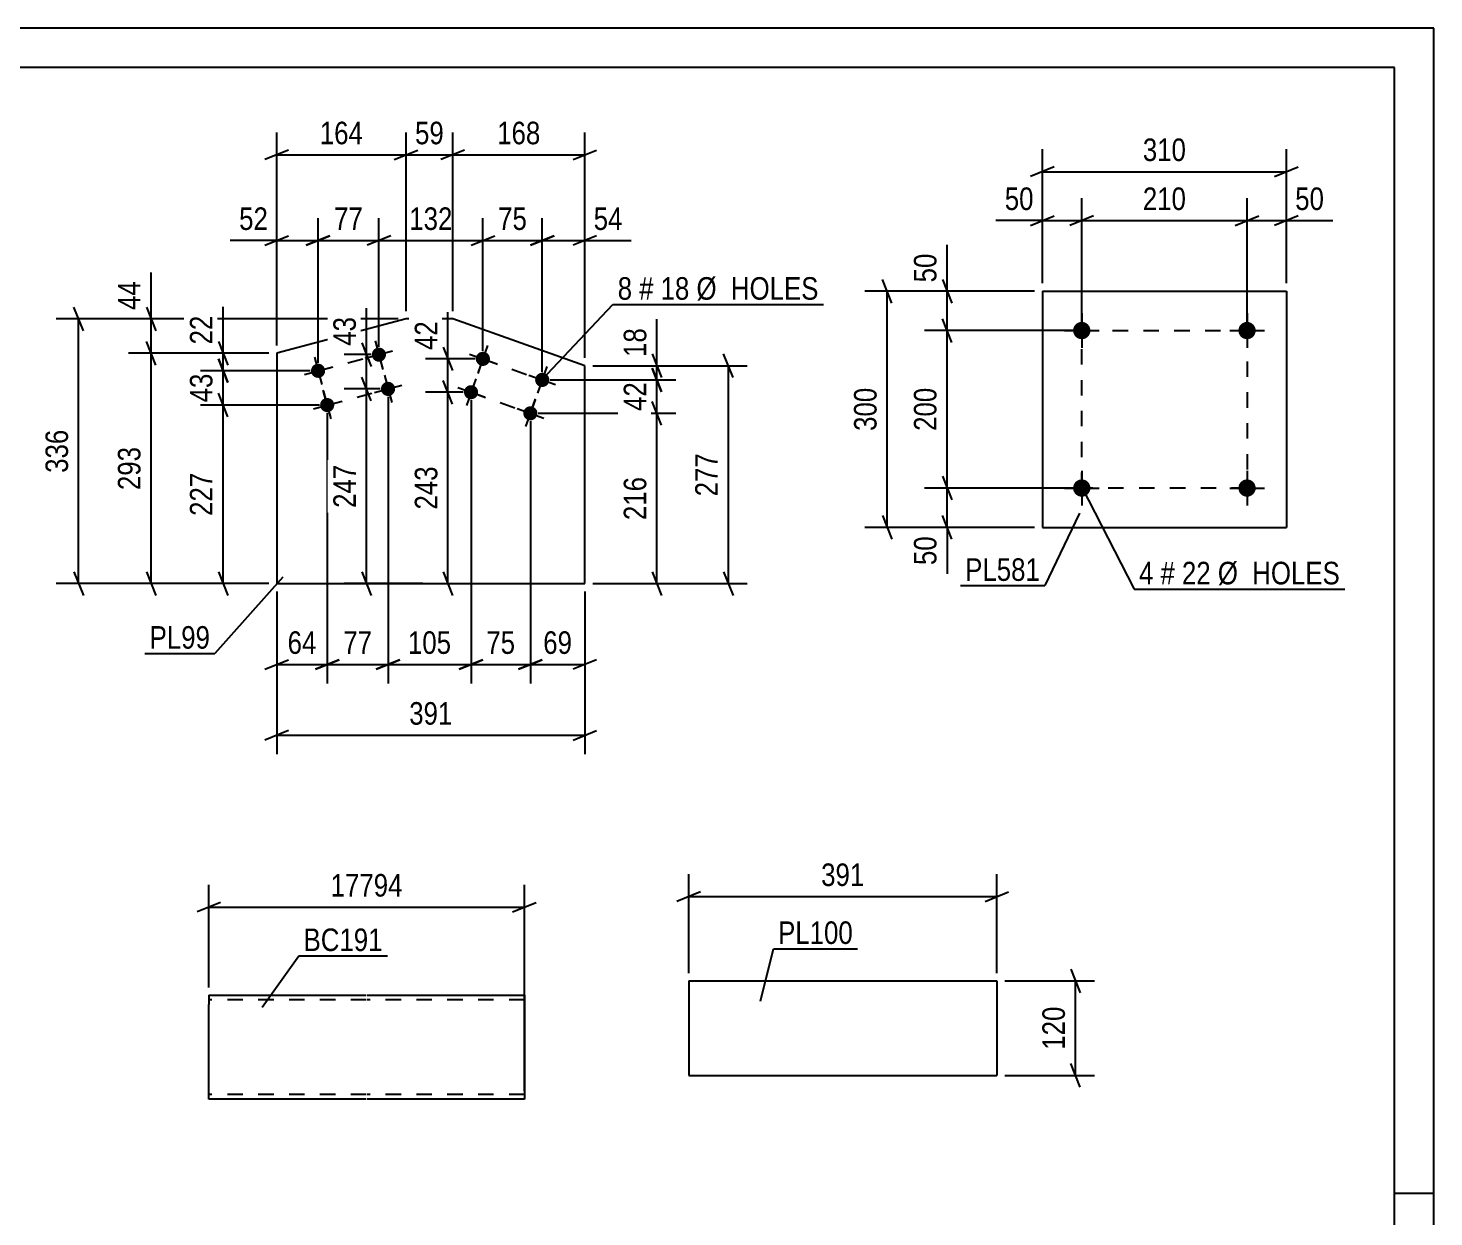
# Model space of a CAD drawing. Header units: millimetres. Extents: x 0 to 420, y 0 to 297.
# Drawn here: x 241.4 to 420, y 146 to 297 of the extents above; entities that cross this region are included whole.
import ezdxf

# ---------------------------------------------------------------- set-up
doc = ezdxf.new("R2010")
doc.units = ezdxf.units.MM
doc.linetypes.add('DXK_LINE_DOT2', pattern=[3.9198, 1.9599, -1.9599])
doc.styles.add('Arial Narrow', font='ARIALN.TTF', dxfattribs={"height": 0.2})

# ---------------------------------------------------------------- blocks, each defined once
blk = doc.blocks.new('Unknown-203762959-1135')
at = {"color": 5, "linetype": 'Continuous'}
for p, q in [((420, 297), (0, 297)), ((420, 0), (420, 297)), ((415, 292), (5, 292)), ((415, 5), (415, 292)), ((420, 149), (415, 149))]:
    blk.add_line(p, q, dxfattribs=at)
blk = doc.blocks.new('Part-203762959-2975 - 2959')
at = {"color": 2, "linetype": 'Continuous'}
for p, q in [((325.33, 176), (325.33, 164)), ((325.33, 176), (364.47, 176)), ((364.47, 176), (364.47, 164)), ((325.33, 164), (364.47, 164))]:
    blk.add_line(p, q, dxfattribs=at)
blk = doc.blocks.new('Part-203762959-1375 - 1346')
at = {"color": 2, "linetype": 'Continuous'}
for p, q in [((264.35, 174.18), (264.35, 172.98)), ((264.35, 174.18), (284.35, 174.18)), ((284.45, 174.18), (304.45, 174.18)), ((304.45, 174.18), (304.45, 174.09)), ((304.45, 174.09), (304.45, 160.98)), ((264.35, 162.18), (264.35, 172.98)), ((264.35, 161.07), (264.35, 162.18)), ((264.35, 160.98), (264.35, 161.07)), ((284.35, 160.98), (264.35, 160.98)), ((304.45, 160.98), (284.45, 160.98))]:
    blk.add_line(p, q, dxfattribs=at)
at = {"color": 7, "linetype": 'DXK_LINE_DOT2'}
for p, q in [((264.35, 174.18), (264.35, 174.09)), ((264.35, 174.09), (264.35, 173.83)), ((284.35, 173.58), (264.35, 173.58)), ((304.45, 173.58), (284.45, 173.58)), ((304.45, 173.83), (304.45, 174.18)), ((264.35, 161.33), (264.35, 162.18)), ((284.35, 161.58), (264.35, 161.58)), ((304.45, 161.58), (284.45, 161.58))]:
    blk.add_line(p, q, dxfattribs=at)
blk = doc.blocks.new('Bolt-203762959-2190 - 2184')
at = {"linetype": 'Continuous'}
for points in [[(300.02, 254.7, -1), (298.32, 255.3, -1)], [(307.56, 252.02, -1), (305.86, 252.63, -1)], [(298.51, 250.46, -1), (296.82, 251.06, -1)], [(306.05, 247.78, -1), (304.36, 248.38, -1)]]:
    blk.add_hatch(color=1, dxfattribs=at).paths.add_polyline_path(points)
at = {"color": 1, "linetype": 'Continuous'}
for p, q in [((297.47, 255.6), (300.87, 254.4)), ((299.77, 256.7), (298.57, 253.3)), ((307.31, 254.02), (306.11, 250.63)), ((298.27, 252.45), (297.07, 249.06)), ((305.01, 252.93), (308.41, 251.72)), ((295.97, 251.36), (299.36, 250.16)), ((303.51, 248.69), (306.9, 247.48)), ((305.81, 249.78), (304.6, 246.39))]:
    blk.add_line(p, q, dxfattribs=at)
blk = doc.blocks.new('Bolt-203762959-2195 - 2184')
at = {"linetype": 'Continuous'}
for points in [[(286.83, 255.76, -1), (285.09, 255.3, -1)], [(279.1, 253.71, -1), (277.36, 253.25, -1)], [(287.99, 251.42, -1), (286.25, 250.95, -1)], [(280.26, 249.36, -1), (278.52, 248.9, -1)]]:
    blk.add_hatch(color=1, dxfattribs=at).paths.add_polyline_path(points)
at = {"color": 1, "linetype": 'Continuous'}
for p, q in [((285.5, 257.27), (286.43, 253.79)), ((284.22, 255.07), (287.7, 256)), ((276.49, 253.01), (279.97, 253.94)), ((277.77, 255.22), (278.69, 251.74)), ((286.66, 252.92), (287.58, 249.45)), ((278.93, 250.87), (279.85, 247.39)), ((285.38, 250.72), (288.86, 251.65)), ((277.65, 248.67), (281.13, 249.59))]:
    blk.add_line(p, q, dxfattribs=at)
blk = doc.blocks.new('Part-203762959-2210 - 2184')
at = {"color": 2, "linetype": 'Continuous'}
for p, q in [((289.41, 260.07), (272.98, 255.7)), ((295.34, 260.07), (289.41, 260.07)), ((312.12, 254.12), (295.34, 260.07)), ((272.98, 255.7), (272.98, 226.45)), ((312.12, 226.45), (312.12, 254.12)), ((272.98, 226.45), (312.12, 226.45))]:
    blk.add_line(p, q, dxfattribs=at)
blk = doc.blocks.new('Bolt-203762959-7698 - 7654')
at = {"linetype": 'Continuous'}
for points in [[(376.36, 258.59, -1), (374.16, 258.59, -1)], [(397.36, 258.59, -1), (395.16, 258.59, -1)]]:
    blk.add_hatch(color=1, dxfattribs=at).paths.add_polyline_path(points)
at = {"color": 1, "linetype": 'Continuous'}
for p, q in [((375.26, 260.79), (375.26, 256.39)), ((396.26, 260.79), (396.26, 256.39)), ((373.06, 258.59), (377.46, 258.59)), ((394.06, 258.59), (398.46, 258.59))]:
    blk.add_line(p, q, dxfattribs=at)
blk = doc.blocks.new('Bolt-203762959-7693 - 7654')
at = {"linetype": 'Continuous'}
for points in [[(376.36, 238.59, -1), (374.16, 238.59, -1)], [(397.36, 238.59, -1), (395.16, 238.59, -1)]]:
    blk.add_hatch(color=1, dxfattribs=at).paths.add_polyline_path(points)
at = {"color": 1, "linetype": 'Continuous'}
for p, q in [((375.26, 240.79), (375.26, 236.39)), ((396.26, 240.79), (396.26, 236.39)), ((373.06, 238.59), (377.46, 238.59)), ((394.06, 238.59), (398.46, 238.59))]:
    blk.add_line(p, q, dxfattribs=at)
blk = doc.blocks.new('Part-203762959-7660 - 7654')
at = {"color": 2, "linetype": 'Continuous'}
for p, q in [((370.26, 263.59), (370.26, 233.59)), ((370.26, 263.59), (401.26, 263.59)), ((401.26, 263.59), (401.26, 233.59)), ((370.26, 233.59), (401.26, 233.59))]:
    blk.add_line(p, q, dxfattribs=at)
blk = doc.blocks.new('Line-203762959-2532 - 2184')
at = {"color": 1, "linetype": 'DXK_LINE_DOT2'}
blk.add_line((285.96, 255.53), (287.12, 251.18), dxfattribs=at)
blk = doc.blocks.new('Rectangle-203762959-7807 - 7654')
at = {"color": 1, "linetype": 'DXK_LINE_DOT2'}
blk.add_lwpolyline([(375.26, 258.59), (396.26, 258.59), (396.26, 238.59), (375.26, 238.59), (375.26, 258.59)], close=True, dxfattribs=at)
blk = doc.blocks.new('Line-203762959-2525 - 2184')
at = {"color": 1, "linetype": 'DXK_LINE_DOT2'}
blk.add_line((278.23, 253.48), (285.96, 255.53), dxfattribs=at)
blk = doc.blocks.new('Line-203762959-2518 - 2184')
at = {"color": 1, "linetype": 'DXK_LINE_DOT2'}
blk.add_line((279.39, 249.13), (287.12, 251.18), dxfattribs=at)
blk = doc.blocks.new('Line-203762959-2511 - 2184')
at = {"color": 1, "linetype": 'DXK_LINE_DOT2'}
blk.add_line((279.39, 249.13), (278.23, 253.48), dxfattribs=at)
blk = doc.blocks.new('Line-203762959-2504 - 2184')
at = {"color": 1, "linetype": 'DXK_LINE_DOT2'}
blk.add_line((299.17, 255), (297.67, 250.76), dxfattribs=at)
blk = doc.blocks.new('Line-203762959-2497 - 2184')
at = {"color": 1, "linetype": 'DXK_LINE_DOT2'}
blk.add_line((297.67, 250.76), (305.21, 248.08), dxfattribs=at)
blk = doc.blocks.new('Line-203762959-2490 - 2184')
at = {"color": 1, "linetype": 'DXK_LINE_DOT2'}
blk.add_line((305.21, 248.08), (306.71, 252.32), dxfattribs=at)
blk = doc.blocks.new('Line-203762959-2483 - 2184')
at = {"color": 1, "linetype": 'DXK_LINE_DOT2'}
blk.add_line((299.17, 255), (306.71, 252.32), dxfattribs=at)
blk = doc.blocks.new('StraightDimension-203762959-2977 - 2959')
at = {"color": 7, "linetype": 'Continuous'}
for p, q in [((373.87, 177.5), (375.07, 174.5)), ((365.47, 176), (376.87, 176)), ((374.47, 164), (374.47, 176)), ((375.07, 162.5), (373.87, 165.5)), ((365.47, 164), (376.87, 164))]:
    blk.add_line(p, q, dxfattribs=at)
at = {"color": 0}
blk.add_wipeout([(373.72, 173.34), (369.52, 173.34), (369.52, 166.66), (373.72, 166.66)], dxfattribs=at)
at = {"color": 3, "style": 'Arial Narrow'}
blk.add_text('120', height=2.863, rotation=90.0002, dxfattribs=at).set_placement((373.12, 167.26))
blk = doc.blocks.new('StraightDimension-203762959-2988 - 2959')
at = {"color": 7, "linetype": 'Continuous'}
for p, q in [((325.33, 177), (325.33, 189.55)), ((364.47, 177), (364.47, 189.55)), ((326.83, 187.3), (323.83, 186.1)), ((325.33, 186.7), (364.47, 186.7)), ((362.97, 186.1), (365.97, 187.3))]:
    blk.add_line(p, q, dxfattribs=at)
at = {"color": 0}
blk.add_wipeout([(348.24, 187.45), (348.24, 191.65), (341.55, 191.65), (341.55, 187.45)], dxfattribs=at)
at = {"color": 3, "style": 'Arial Narrow'}
blk.add_text('391', height=2.863, dxfattribs=at).set_placement((342.15, 188.05))
blk = doc.blocks.new('StraightDimension-203762959-1453 - 1346')
at = {"color": 7, "linetype": 'Continuous'}
for p, q in [((264.35, 175.18), (264.35, 188.21)), ((304.45, 161.98), (304.45, 188.21)), ((265.85, 185.96), (262.85, 184.76)), ((302.95, 184.76), (305.95, 185.96)), ((264.35, 185.36), (304.45, 185.36))]:
    blk.add_line(p, q, dxfattribs=at)
at = {"color": 0}
blk.add_wipeout([(289.57, 186.11), (289.57, 190.31), (279.23, 190.31), (279.23, 186.11)], dxfattribs=at)
at = {"color": 3, "style": 'Arial Narrow'}
blk.add_text('17794', height=2.863, dxfattribs=at).set_placement((279.83, 186.71))
blk = doc.blocks.new('StraightDimension-203762959-2270 - 2184')
at = {"color": 7, "linetype": 'Continuous'}
for p, q in [((278.23, 254.48), (278.23, 272.87)), ((285.96, 256.53), (285.96, 272.87)), ((276.73, 269.42), (279.73, 270.62)), ((278.23, 270.02), (285.96, 270.02)), ((287.46, 270.62), (284.46, 269.42))]:
    blk.add_line(p, q, dxfattribs=at)
at = {"color": 0}
blk.add_wipeout([(284.53, 270.77), (284.53, 274.97), (279.67, 274.97), (279.67, 270.77)], dxfattribs=at)
at = {"color": 3, "style": 'Arial Narrow'}
blk.add_text('77', height=2.863, dxfattribs=at).set_placement((280.27, 271.37))
blk = doc.blocks.new('StraightDimension-203762959-2305 - 2184')
at = {"color": 7, "linetype": 'Continuous'}
for p, q in [((265.56, 254.98), (266.76, 251.98)), ((277.23, 253.48), (263.31, 253.48)), ((266.16, 249.13), (266.16, 253.48)), ((266.76, 247.63), (265.56, 250.63)), ((278.39, 249.13), (263.31, 249.13))]:
    blk.add_line(p, q, dxfattribs=at)
at = {"color": 0}
blk.add_wipeout([(265.41, 253.73), (261.21, 253.73), (261.21, 248.87), (265.41, 248.87)], dxfattribs=at)
at = {"color": 3, "style": 'Arial Narrow'}
blk.add_text('43', height=2.863, rotation=90.0002, dxfattribs=at).set_placement((264.81, 249.47))
blk = doc.blocks.new('StraightDimension-203762959-2409 - 2184')
at = {"color": 7, "linetype": 'Continuous'}
for p, q in [((279.39, 248.13), (279.39, 213.78)), ((272.98, 225.45), (272.98, 213.78)), ((271.48, 215.58), (274.48, 216.78)), ((272.98, 216.18), (279.39, 216.18)), ((280.89, 216.78), (277.89, 215.58))]:
    blk.add_line(p, q, dxfattribs=at)
at = {"color": 0}
blk.add_wipeout([(278.61, 216.93), (278.61, 221.13), (273.76, 221.13), (273.76, 216.93)], dxfattribs=at)
at = {"color": 3, "style": 'Arial Narrow'}
blk.add_text('64', height=2.863, dxfattribs=at).set_placement((274.36, 217.53))
blk = doc.blocks.new('StraightDimension-203762959-2447 - 2184')
at = {"color": 7, "linetype": 'Continuous'}
for p, q in [((295.33, 249.26), (294.13, 252.26)), ((296.67, 250.76), (291.88, 250.76)), ((294.73, 226.45), (294.73, 250.76)), ((294.13, 227.95), (295.33, 224.95)), ((293.55, 226.45), (297.13, 226.45))]:
    blk.add_line(p, q, dxfattribs=at)
at = {"color": 0}
blk.add_wipeout([(293.98, 241.94), (289.78, 241.94), (289.78, 235.26), (293.98, 235.26)], dxfattribs=at)
at = {"color": 3, "style": 'Arial Narrow'}
blk.add_text('243', height=2.863, rotation=90.0002, dxfattribs=at).set_placement((293.38, 235.86))
blk = doc.blocks.new('StraightDimension-203762959-2240 - 2184')
at = {"color": 7, "linetype": 'Continuous'}
for p, q in [((306.71, 253.32), (306.71, 272.87)), ((312.12, 255.12), (312.12, 272.87)), ((305.21, 269.42), (308.21, 270.62)), ((306.71, 270.02), (312.12, 270.02)), ((313.62, 270.62), (310.62, 269.42))]:
    blk.add_line(p, q, dxfattribs=at)
at = {"color": 0}
blk.add_wipeout([(317.5, 270.77), (317.5, 274.97), (312.65, 274.97), (312.65, 270.77)], dxfattribs=at)
at = {"color": 7, "linetype": 'Continuous'}
blk.add_line((312.12, 270.02), (318.03, 270.02), dxfattribs=at)
blk.add_line((312.12, 270.02), (318.03, 270.02), dxfattribs=at)
at = {"color": 3, "style": 'Arial Narrow'}
blk.add_text('54', height=2.863, dxfattribs=at).set_placement((313.25, 271.37))
blk = doc.blocks.new('StraightDimension-203762959-2212 - 2184')
at = {"color": 7, "linetype": 'Continuous'}
for p, q in [((248.41, 258.57), (247.21, 261.57)), ((288.41, 260.07), (244.96, 260.07)), ((247.81, 226.45), (247.81, 260.07)), ((247.21, 227.95), (248.41, 224.95)), ((271.98, 226.45), (244.96, 226.45))]:
    blk.add_line(p, q, dxfattribs=at)
at = {"color": 0}
blk.add_wipeout([(247.06, 246.6), (242.86, 246.6), (242.86, 239.92), (247.06, 239.92)], dxfattribs=at)
at = {"color": 3, "style": 'Arial Narrow'}
blk.add_text('336', height=2.863, rotation=90.0002, dxfattribs=at).set_placement((246.46, 240.52))
blk = doc.blocks.new('StraightDimension-203762959-2221 - 2184')
at = {"color": 7, "linetype": 'Continuous'}
for p, q in [((256.41, 261.57), (257.61, 258.57)), ((288.41, 260.07), (254.16, 260.07)), ((257.01, 255.7), (257.01, 260.07)), ((257.61, 254.2), (256.41, 257.2)), ((271.98, 255.7), (254.16, 255.7))]:
    blk.add_line(p, q, dxfattribs=at)
at = {"color": 0}
blk.add_wipeout([(256.26, 265.45), (252.06, 265.45), (252.06, 260.6), (256.26, 260.6)], dxfattribs=at)
at = {"color": 7, "linetype": 'Continuous'}
blk.add_line((257.01, 260.07), (257.01, 265.98), dxfattribs=at)
blk.add_line((257.01, 260.07), (257.01, 265.98), dxfattribs=at)
at = {"color": 3, "style": 'Arial Narrow'}
blk.add_text('44', height=2.863, rotation=90.0002, dxfattribs=at).set_placement((255.66, 261.2))
blk = doc.blocks.new('StraightDimension-203762959-2231 - 2184')
at = {"color": 7, "linetype": 'Continuous'}
for p, q in [((257.61, 254.2), (256.41, 257.2)), ((271.98, 255.7), (254.16, 255.7)), ((257.01, 226.45), (257.01, 255.7)), ((256.41, 227.95), (257.61, 224.95)), ((271.98, 226.45), (254.16, 226.45))]:
    blk.add_line(p, q, dxfattribs=at)
at = {"color": 0}
blk.add_wipeout([(256.26, 244.42), (252.06, 244.42), (252.06, 237.73), (256.26, 237.73)], dxfattribs=at)
at = {"color": 3, "style": 'Arial Narrow'}
blk.add_text('293', height=2.863, rotation=90.0002, dxfattribs=at).set_placement((255.66, 238.33))
blk = doc.blocks.new('StraightDimension-203762959-2385 - 2184')
at = {"color": 7, "linetype": 'Continuous'}
for p, q in [((297.67, 249.76), (297.67, 213.78)), ((305.21, 247.08), (305.21, 213.78)), ((296.17, 215.58), (299.17, 216.78)), ((297.67, 216.18), (305.21, 216.18)), ((306.71, 216.78), (303.71, 215.58))]:
    blk.add_line(p, q, dxfattribs=at)
at = {"color": 0}
blk.add_wipeout([(303.86, 216.93), (303.86, 221.13), (299.01, 221.13), (299.01, 216.93)], dxfattribs=at)
at = {"color": 3, "style": 'Arial Narrow'}
blk.add_text('75', height=2.863, dxfattribs=at).set_placement((299.61, 217.53))
blk = doc.blocks.new('StraightDimension-203762959-2250 - 2184')
at = {"color": 7, "linetype": 'Continuous'}
for p, q in [((299.17, 256), (299.17, 272.87)), ((306.71, 253.32), (306.71, 272.87)), ((297.67, 269.42), (300.67, 270.62)), ((299.17, 270.02), (306.71, 270.02)), ((308.21, 270.62), (305.21, 269.42))]:
    blk.add_line(p, q, dxfattribs=at)
at = {"color": 0}
blk.add_wipeout([(305.37, 270.77), (305.37, 274.97), (300.51, 274.97), (300.51, 270.77)], dxfattribs=at)
at = {"color": 3, "style": 'Arial Narrow'}
blk.add_text('75', height=2.863, dxfattribs=at).set_placement((301.11, 271.37))
blk = doc.blocks.new('StraightDimension-203762959-2260 - 2184')
at = {"color": 7, "linetype": 'Continuous'}
for p, q in [((285.96, 256.53), (285.96, 272.87)), ((299.17, 256), (299.17, 272.87)), ((287.46, 270.62), (284.46, 269.42)), ((285.96, 270.02), (299.17, 270.02)), ((297.67, 269.42), (300.67, 270.62))]:
    blk.add_line(p, q, dxfattribs=at)
at = {"color": 0}
blk.add_wipeout([(295.91, 270.77), (295.91, 274.97), (289.22, 274.97), (289.22, 270.77)], dxfattribs=at)
at = {"color": 3, "style": 'Arial Narrow'}
blk.add_text('132', height=2.863, dxfattribs=at).set_placement((289.82, 271.37))
blk = doc.blocks.new('StraightDimension-203762959-2280 - 2184')
at = {"color": 7, "linetype": 'Continuous'}
for p, q in [((272.98, 256.7), (272.98, 272.87)), ((278.23, 254.48), (278.23, 272.87)), ((271.48, 269.42), (274.48, 270.62)), ((272.98, 270.02), (278.23, 270.02)), ((279.73, 270.62), (276.73, 269.42))]:
    blk.add_line(p, q, dxfattribs=at)
at = {"color": 0}
blk.add_wipeout([(272.46, 270.77), (272.46, 274.97), (267.6, 274.97), (267.6, 270.77)], dxfattribs=at)
at = {"color": 7, "linetype": 'Continuous'}
blk.add_line((272.98, 270.02), (267.08, 270.02), dxfattribs=at)
blk.add_line((272.98, 270.02), (267.08, 270.02), dxfattribs=at)
at = {"color": 3, "style": 'Arial Narrow'}
blk.add_text('52', height=2.863, dxfattribs=at).set_placement((268.2, 271.37))
blk = doc.blocks.new('StraightDimension-203762959-2291 - 2184')
at = {"color": 7, "linetype": 'Continuous'}
for p, q in [((266.76, 247.63), (265.56, 250.63)), ((278.39, 249.13), (263.31, 249.13)), ((266.16, 226.45), (266.16, 249.13)), ((265.56, 227.95), (266.76, 224.95)), ((271.98, 226.45), (263.31, 226.45))]:
    blk.add_line(p, q, dxfattribs=at)
at = {"color": 0}
blk.add_wipeout([(265.41, 241.13), (261.21, 241.13), (261.21, 234.45), (265.41, 234.45)], dxfattribs=at)
at = {"color": 3, "style": 'Arial Narrow'}
blk.add_text('227', height=2.863, rotation=90.0002, dxfattribs=at).set_placement((264.81, 235.05))
blk = doc.blocks.new('StraightDimension-203762959-2297 - 2184')
at = {"color": 7, "linetype": 'Continuous'}
for p, q in [((265.56, 257.2), (266.76, 254.2)), ((271.98, 255.7), (263.31, 255.7)), ((266.16, 253.48), (266.16, 255.7)), ((266.76, 251.98), (265.56, 254.98)), ((277.23, 253.48), (263.31, 253.48))]:
    blk.add_line(p, q, dxfattribs=at)
at = {"color": 0}
blk.add_wipeout([(265.41, 261.08), (261.21, 261.08), (261.21, 256.23), (265.41, 256.23)], dxfattribs=at)
at = {"color": 7, "linetype": 'Continuous'}
blk.add_line((266.16, 255.7), (266.16, 261.61), dxfattribs=at)
blk.add_line((266.16, 255.7), (266.16, 261.61), dxfattribs=at)
at = {"color": 3, "style": 'Arial Narrow'}
blk.add_text('22', height=2.863, rotation=90.0002, dxfattribs=at).set_placement((264.81, 256.83))
blk = doc.blocks.new('StraightDimension-203762959-2314 - 2184')
at = {"color": 7, "linetype": 'Continuous'}
for p, q in [((321.88, 246.58), (320.68, 249.58)), ((306.21, 248.08), (323.68, 248.08)), ((321.28, 226.45), (321.28, 248.08)), ((320.68, 227.95), (321.88, 224.95)), ((313.12, 226.45), (323.68, 226.45))]:
    blk.add_line(p, q, dxfattribs=at)
at = {"color": 0}
blk.add_wipeout([(320.53, 240.61), (316.33, 240.61), (316.33, 233.92), (320.53, 233.92)], dxfattribs=at)
at = {"color": 3, "style": 'Arial Narrow'}
blk.add_text('216', height=2.863, rotation=90.0002, dxfattribs=at).set_placement((319.93, 234.52))
blk = doc.blocks.new('StraightDimension-203762959-2322 - 2184')
at = {"color": 7, "linetype": 'Continuous'}
for p, q in [((320.68, 253.82), (321.88, 250.82)), ((307.71, 252.32), (323.68, 252.32)), ((321.28, 248.08), (321.28, 252.32)), ((321.88, 246.58), (320.68, 249.58)), ((306.21, 248.08), (323.68, 248.08))]:
    blk.add_line(p, q, dxfattribs=at)
at = {"color": 0}
blk.add_wipeout([(320.53, 252.63), (316.33, 252.63), (316.33, 247.78), (320.53, 247.78)], dxfattribs=at)
at = {"color": 3, "style": 'Arial Narrow'}
blk.add_text('42', height=2.863, rotation=90.0002, dxfattribs=at).set_placement((319.93, 248.38))
blk = doc.blocks.new('StraightDimension-203762959-2332 - 2184')
at = {"color": 7, "linetype": 'Continuous'}
for p, q in [((320.68, 255.62), (321.88, 252.62)), ((313.12, 254.12), (323.68, 254.12)), ((321.88, 250.82), (320.68, 253.82)), ((321.28, 252.32), (321.28, 254.12)), ((307.71, 252.32), (323.68, 252.32))]:
    blk.add_line(p, q, dxfattribs=at)
at = {"color": 0}
blk.add_wipeout([(320.53, 259.5), (316.33, 259.5), (316.33, 254.64), (320.53, 254.64)], dxfattribs=at)
at = {"color": 7, "linetype": 'Continuous'}
blk.add_line((321.28, 254.12), (321.28, 260.03), dxfattribs=at)
blk.add_line((321.28, 254.12), (321.28, 260.03), dxfattribs=at)
at = {"color": 3, "style": 'Arial Narrow'}
blk.add_text('18', height=2.863, rotation=90.0002, dxfattribs=at).set_placement((319.93, 255.24))
blk = doc.blocks.new('StraightDimension-203762959-2343 - 2184')
at = {"color": 7, "linetype": 'Continuous'}
for p, q in [((272.98, 225.45), (272.98, 204.79)), ((312.12, 225.45), (312.12, 204.79)), ((274.48, 207.79), (271.48, 206.59)), ((310.62, 206.59), (313.62, 207.79)), ((272.98, 207.19), (312.12, 207.19))]:
    blk.add_line(p, q, dxfattribs=at)
at = {"color": 0}
blk.add_wipeout([(295.89, 207.94), (295.89, 212.14), (289.21, 212.14), (289.21, 207.94)], dxfattribs=at)
at = {"color": 3, "style": 'Arial Narrow'}
blk.add_text('391', height=2.863, dxfattribs=at).set_placement((289.81, 208.54))
blk = doc.blocks.new('StraightDimension-203762959-2348 - 2184')
at = {"color": 7, "linetype": 'Continuous'}
for p, q in [((289.41, 261.07), (289.41, 283.75)), ((295.34, 261.07), (295.34, 283.75)), ((287.91, 280.3), (290.91, 281.5)), ((289.41, 280.9), (295.34, 280.9)), ((296.84, 281.5), (293.84, 280.3))]:
    blk.add_line(p, q, dxfattribs=at)
at = {"color": 0}
blk.add_wipeout([(294.8, 281.65), (294.8, 285.85), (289.95, 285.85), (289.95, 281.65)], dxfattribs=at)
at = {"color": 3, "style": 'Arial Narrow'}
blk.add_text('59', height=2.863, dxfattribs=at).set_placement((290.55, 282.25))
blk = doc.blocks.new('StraightDimension-203762959-2358 - 2184')
at = {"color": 7, "linetype": 'Continuous'}
for p, q in [((295.34, 261.07), (295.34, 283.75)), ((312.12, 255.12), (312.12, 283.75)), ((296.84, 281.5), (293.84, 280.3)), ((295.34, 280.9), (312.12, 280.9)), ((310.62, 280.3), (313.62, 281.5))]:
    blk.add_line(p, q, dxfattribs=at)
at = {"color": 0}
blk.add_wipeout([(307.07, 281.65), (307.07, 285.85), (300.39, 285.85), (300.39, 281.65)], dxfattribs=at)
at = {"color": 3, "style": 'Arial Narrow'}
blk.add_text('168', height=2.863, dxfattribs=at).set_placement((300.99, 282.25))
blk = doc.blocks.new('StraightDimension-203762959-2368 - 2184')
at = {"color": 7, "linetype": 'Continuous'}
for p, q in [((272.98, 256.7), (272.98, 283.75)), ((289.41, 261.07), (289.41, 283.75)), ((274.48, 281.5), (271.48, 280.3)), ((272.98, 280.9), (289.41, 280.9)), ((287.91, 280.3), (290.91, 281.5))]:
    blk.add_line(p, q, dxfattribs=at)
at = {"color": 0}
blk.add_wipeout([(284.54, 281.65), (284.54, 285.85), (277.85, 285.85), (277.85, 281.65)], dxfattribs=at)
at = {"color": 3, "style": 'Arial Narrow'}
blk.add_text('164', height=2.863, dxfattribs=at).set_placement((278.45, 282.25))
blk = doc.blocks.new('StraightDimension-203762959-2379 - 2184')
at = {"color": 7, "linetype": 'Continuous'}
for p, q in [((305.21, 247.08), (305.21, 213.78)), ((312.12, 225.45), (312.12, 213.78)), ((303.71, 215.58), (306.71, 216.78)), ((305.21, 216.18), (312.12, 216.18)), ((313.62, 216.78), (310.62, 215.58))]:
    blk.add_line(p, q, dxfattribs=at)
at = {"color": 0}
blk.add_wipeout([(311.09, 216.93), (311.09, 221.13), (306.24, 221.13), (306.24, 216.93)], dxfattribs=at)
at = {"color": 3, "style": 'Arial Narrow'}
blk.add_text('69', height=2.863, dxfattribs=at).set_placement((306.84, 217.53))
blk = doc.blocks.new('StraightDimension-203762959-2393 - 2184')
at = {"color": 7, "linetype": 'Continuous'}
for p, q in [((287.12, 250.18), (287.12, 213.78)), ((279.39, 248.13), (279.39, 213.78)), ((277.89, 215.58), (280.89, 216.78)), ((279.39, 216.18), (287.12, 216.18)), ((288.62, 216.78), (285.62, 215.58))]:
    blk.add_line(p, q, dxfattribs=at)
at = {"color": 0}
blk.add_wipeout([(285.68, 216.93), (285.68, 221.13), (280.83, 221.13), (280.83, 216.93)], dxfattribs=at)
at = {"color": 3, "style": 'Arial Narrow'}
blk.add_text('77', height=2.863, dxfattribs=at).set_placement((281.43, 217.53))
blk = doc.blocks.new('StraightDimension-203762959-2401 - 2184')
at = {"color": 7, "linetype": 'Continuous'}
for p, q in [((287.12, 250.18), (287.12, 213.78)), ((297.67, 249.76), (297.67, 213.78)), ((285.62, 215.58), (288.62, 216.78)), ((287.12, 216.18), (297.67, 216.18)), ((299.17, 216.78), (296.17, 215.58))]:
    blk.add_line(p, q, dxfattribs=at)
at = {"color": 0}
blk.add_wipeout([(295.74, 216.93), (295.74, 221.13), (289.05, 221.13), (289.05, 216.93)], dxfattribs=at)
at = {"color": 3, "style": 'Arial Narrow'}
blk.add_text('105', height=2.863, dxfattribs=at).set_placement((289.65, 217.53))
blk = doc.blocks.new('StraightDimension-203762959-2416 - 2184')
at = {"color": 7, "linetype": 'Continuous'}
for p, q in [((284.96, 255.53), (281.53, 255.53)), ((283.78, 257.03), (284.98, 254.03)), ((284.38, 251.18), (284.38, 255.53)), ((284.98, 249.68), (283.78, 252.68)), ((286.12, 251.18), (281.53, 251.18))]:
    blk.add_line(p, q, dxfattribs=at)
at = {"color": 0}
blk.add_wipeout([(283.63, 260.91), (279.43, 260.91), (279.43, 256.06), (283.63, 256.06)], dxfattribs=at)
at = {"color": 7, "linetype": 'Continuous'}
blk.add_line((284.38, 255.53), (284.38, 261.44), dxfattribs=at)
blk.add_line((284.38, 255.53), (284.38, 261.44), dxfattribs=at)
at = {"color": 3, "style": 'Arial Narrow'}
blk.add_text('43', height=2.863, rotation=90.0002, dxfattribs=at).set_placement((283.03, 256.66))
blk = doc.blocks.new('StraightDimension-203762959-2430 - 2184')
at = {"color": 7, "linetype": 'Continuous'}
for p, q in [((284.98, 249.68), (283.78, 252.68)), ((286.12, 251.18), (281.53, 251.18)), ((284.38, 226.45), (284.38, 251.18)), ((283.78, 227.95), (284.98, 224.95)), ((291.55, 226.45), (281.53, 226.45))]:
    blk.add_line(p, q, dxfattribs=at)
at = {"color": 0}
blk.add_wipeout([(283.63, 242.16), (279.43, 242.16), (279.43, 235.47), (283.63, 235.47)], dxfattribs=at)
at = {"color": 3, "style": 'Arial Narrow'}
blk.add_text('247', height=2.863, rotation=90.0002, dxfattribs=at).set_placement((283.03, 236.07))
blk = doc.blocks.new('StraightDimension-203762959-2463 - 2184')
at = {"color": 7, "linetype": 'Continuous'}
for p, q in [((294.13, 256.5), (295.33, 253.5)), ((298.17, 255), (291.88, 255)), ((294.73, 250.76), (294.73, 255)), ((295.33, 249.26), (294.13, 252.26)), ((296.67, 250.76), (291.88, 250.76))]:
    blk.add_line(p, q, dxfattribs=at)
at = {"color": 0}
blk.add_wipeout([(293.98, 260.38), (289.78, 260.38), (289.78, 255.52), (293.98, 255.52)], dxfattribs=at)
at = {"color": 7, "linetype": 'Continuous'}
blk.add_line((294.73, 255), (294.73, 260.91), dxfattribs=at)
blk.add_line((294.73, 255), (294.73, 260.91), dxfattribs=at)
at = {"color": 3, "style": 'Arial Narrow'}
blk.add_text('42', height=2.863, rotation=90.0002, dxfattribs=at).set_placement((293.38, 256.12))
blk = doc.blocks.new('StraightDimension-203762959-2477 - 2184')
at = {"color": 7, "linetype": 'Continuous'}
for p, q in [((330.96, 252.62), (329.76, 255.62)), ((313.12, 254.12), (332.76, 254.12)), ((330.36, 226.45), (330.36, 254.12)), ((329.76, 227.95), (330.96, 224.95)), ((313.12, 226.45), (332.76, 226.45))]:
    blk.add_line(p, q, dxfattribs=at)
at = {"color": 0}
blk.add_wipeout([(329.61, 243.63), (325.41, 243.63), (325.41, 236.94), (329.61, 236.94)], dxfattribs=at)
at = {"color": 3, "style": 'Arial Narrow'}
blk.add_text('277', height=2.863, rotation=90.0002, dxfattribs=at).set_placement((329.01, 237.54))
blk = doc.blocks.new('StraightDimension-203762959-7711 - 7654')
at = {"color": 7, "linetype": 'Continuous'}
for p, q in [((351.14, 262.09), (349.94, 265.09)), ((369.26, 263.59), (347.69, 263.59)), ((350.54, 233.59), (350.54, 263.59)), ((349.94, 235.09), (351.14, 232.09)), ((369.26, 233.59), (347.69, 233.59))]:
    blk.add_line(p, q, dxfattribs=at)
at = {"color": 0}
blk.add_wipeout([(349.79, 251.93), (345.59, 251.93), (345.59, 245.25), (349.79, 245.25)], dxfattribs=at)
at = {"color": 3, "style": 'Arial Narrow'}
blk.add_text('300', height=2.863, rotation=90.0002, dxfattribs=at).set_placement((349.19, 245.85))
blk = doc.blocks.new('StraightDimension-203762959-7700 - 7654')
at = {"color": 7, "linetype": 'Continuous'}
for p, q in [((370.26, 264.59), (370.26, 281.62)), ((401.26, 264.59), (401.26, 281.62)), ((371.76, 279.37), (368.76, 278.17)), ((370.26, 278.77), (401.26, 278.77)), ((399.76, 278.17), (402.76, 279.37))]:
    blk.add_line(p, q, dxfattribs=at)
at = {"color": 0}
blk.add_wipeout([(389.1, 279.52), (389.1, 283.72), (382.42, 283.72), (382.42, 279.52)], dxfattribs=at)
at = {"color": 3, "style": 'Arial Narrow'}
blk.add_text('310', height=2.863, dxfattribs=at).set_placement((383.02, 280.12))
blk = doc.blocks.new('StraightDimension-203762959-7722 - 7654')
at = {"color": 7, "linetype": 'Continuous'}
for p, q in [((357.55, 265.09), (358.75, 262.09)), ((369.26, 263.59), (355.3, 263.59)), ((358.15, 258.59), (358.15, 263.59)), ((358.75, 257.09), (357.55, 260.09)), ((374.26, 258.59), (355.3, 258.59))]:
    blk.add_line(p, q, dxfattribs=at)
at = {"color": 0}
blk.add_wipeout([(357.4, 268.97), (353.2, 268.97), (353.2, 264.11), (357.4, 264.11)], dxfattribs=at)
at = {"color": 7, "linetype": 'Continuous'}
blk.add_line((358.15, 263.59), (358.15, 269.49), dxfattribs=at)
blk.add_line((358.15, 263.59), (358.15, 269.49), dxfattribs=at)
at = {"color": 3, "style": 'Arial Narrow'}
blk.add_text('50', height=2.863, rotation=90.0002, dxfattribs=at).set_placement((356.8, 264.71))
blk = doc.blocks.new('StraightDimension-203762959-7735 - 7654')
at = {"color": 7, "linetype": 'Continuous'}
for p, q in [((358.75, 257.09), (357.55, 260.09)), ((374.26, 258.59), (355.3, 258.59)), ((358.15, 238.59), (358.15, 258.59)), ((357.55, 240.09), (358.75, 237.09)), ((374.26, 238.59), (355.3, 238.59))]:
    blk.add_line(p, q, dxfattribs=at)
at = {"color": 0}
blk.add_wipeout([(357.4, 251.93), (353.2, 251.93), (353.2, 245.25), (357.4, 245.25)], dxfattribs=at)
at = {"color": 3, "style": 'Arial Narrow'}
blk.add_text('200', height=2.863, rotation=90.0002, dxfattribs=at).set_placement((356.8, 245.85))
blk = doc.blocks.new('StraightDimension-203762959-7751 - 7654')
at = {"color": 7, "linetype": 'Continuous'}
for p, q in [((357.55, 240.09), (358.75, 237.09)), ((374.26, 238.59), (355.3, 238.59)), ((358.15, 233.59), (358.15, 238.59)), ((358.75, 232.09), (357.55, 235.09)), ((369.26, 233.59), (355.3, 233.59))]:
    blk.add_line(p, q, dxfattribs=at)
at = {"color": 0}
blk.add_wipeout([(357.4, 233.06), (353.2, 233.06), (353.2, 228.21), (357.4, 228.21)], dxfattribs=at)
at = {"color": 7, "linetype": 'Continuous'}
blk.add_line((358.15, 233.59), (358.15, 227.68), dxfattribs=at)
blk.add_line((358.15, 233.59), (358.15, 227.68), dxfattribs=at)
at = {"color": 3, "style": 'Arial Narrow'}
blk.add_text('50', height=2.863, rotation=90.0002, dxfattribs=at).set_placement((356.8, 228.81))
blk = doc.blocks.new('StraightDimension-203762959-7765 - 7654')
at = {"color": 7, "linetype": 'Continuous'}
for p, q in [((396.26, 259.59), (396.26, 275.4)), ((401.26, 264.59), (401.26, 275.4)), ((394.76, 271.95), (397.76, 273.15)), ((396.26, 272.55), (401.26, 272.55)), ((402.76, 273.15), (399.76, 271.95))]:
    blk.add_line(p, q, dxfattribs=at)
at = {"color": 0}
blk.add_wipeout([(406.64, 273.3), (406.64, 277.5), (401.78, 277.5), (401.78, 273.3)], dxfattribs=at)
at = {"color": 7, "linetype": 'Continuous'}
blk.add_line((401.26, 272.55), (407.16, 272.55), dxfattribs=at)
blk.add_line((401.26, 272.55), (407.16, 272.55), dxfattribs=at)
at = {"color": 3, "style": 'Arial Narrow'}
blk.add_text('50', height=2.863, dxfattribs=at).set_placement((402.38, 273.9))
blk = doc.blocks.new('StraightDimension-203762959-7778 - 7654')
at = {"color": 7, "linetype": 'Continuous'}
for p, q in [((375.26, 259.59), (375.26, 275.4)), ((396.26, 259.59), (396.26, 275.4)), ((376.76, 273.15), (373.76, 271.95)), ((375.26, 272.55), (396.26, 272.55)), ((394.76, 271.95), (397.76, 273.15))]:
    blk.add_line(p, q, dxfattribs=at)
at = {"color": 0}
blk.add_wipeout([(389.1, 273.3), (389.1, 277.5), (382.42, 277.5), (382.42, 273.3)], dxfattribs=at)
at = {"color": 3, "style": 'Arial Narrow'}
blk.add_text('210', height=2.863, dxfattribs=at).set_placement((383.02, 273.9))
blk = doc.blocks.new('StraightDimension-203762959-7794 - 7654')
at = {"color": 7, "linetype": 'Continuous'}
for p, q in [((370.26, 264.59), (370.26, 275.4)), ((375.26, 259.59), (375.26, 275.4)), ((368.76, 271.95), (371.76, 273.15)), ((370.26, 272.55), (375.26, 272.55)), ((376.76, 273.15), (373.76, 271.95))]:
    blk.add_line(p, q, dxfattribs=at)
at = {"color": 0}
blk.add_wipeout([(369.73, 273.3), (369.73, 277.5), (364.88, 277.5), (364.88, 273.3)], dxfattribs=at)
at = {"color": 7, "linetype": 'Continuous'}
blk.add_line((370.26, 272.55), (364.35, 272.55), dxfattribs=at)
blk.add_line((370.26, 272.55), (364.35, 272.55), dxfattribs=at)
at = {"color": 3, "style": 'Arial Narrow'}
blk.add_text('50', height=2.863, dxfattribs=at).set_placement((365.48, 273.9))
blk = doc.blocks.new('Mark-203762959-2971 - 2959')
at = {"color": 0}
blk.add_wipeout([(346.18, 180.69), (346.18, 183.69), (336.68, 183.69), (336.68, 180.69)], dxfattribs=at)
blk.add_wipeout([(346.18, 180.69), (346.18, 183.69), (336.68, 183.69), (336.68, 180.69)], dxfattribs=at)
at = {"color": 30, "linetype": 'Continuous'}
for p, q in [((334.44, 173.43), (336.08, 180.09)), ((336.08, 180.09), (346.78, 180.09))]:
    blk.add_line(p, q, dxfattribs=at)
at = {"color": 3, "style": 'Arial Narrow'}
blk.add_text('PL100', height=2.863, dxfattribs=at).set_placement((336.68, 180.69))
blk = doc.blocks.new('Mark-203762959-1370 - 1346')
at = {"color": 0}
blk.add_wipeout([(286.44, 179.79), (286.44, 182.79), (276.39, 182.79), (276.39, 179.79)], dxfattribs=at)
blk.add_wipeout([(286.44, 179.79), (286.44, 182.79), (276.39, 182.79), (276.39, 179.79)], dxfattribs=at)
at = {"color": 30, "linetype": 'Continuous'}
for p, q in [((271.12, 172.67), (275.79, 179.19)), ((275.79, 179.19), (287.04, 179.19))]:
    blk.add_line(p, q, dxfattribs=at)
at = {"color": 3, "style": 'Arial Narrow'}
blk.add_text('BC191', height=2.863, dxfattribs=at).set_placement((276.39, 179.79))
blk = doc.blocks.new('Mark-203762959-2206 - 2184')
at = {"color": 0}
blk.add_wipeout([(264.51, 218.19), (264.51, 221.19), (256.83, 221.19), (256.83, 218.19)], dxfattribs=at)
blk.add_wipeout([(264.51, 218.19), (264.51, 221.19), (256.83, 221.19), (256.83, 218.19)], dxfattribs=at)
at = {"color": 30, "linetype": 'Continuous'}
for p in [(273.76, 227.27), (256.23, 217.59)]:
    blk.add_line(p, (265.11, 217.59), dxfattribs=at)
at = {"color": 3, "style": 'Arial Narrow'}
blk.add_text('PL99', height=2.863, dxfattribs=at).set_placement((256.83, 218.19))
blk = doc.blocks.new('MarkSet-203762959-2567 - 2184')
at = {"color": 0}
for points in [[(318.13, 262.51), (318.13, 265.51), (316.3, 265.51), (316.3, 262.51)], [(320.85, 262.51), (320.85, 265.51), (319.03, 265.51), (319.03, 262.51)], [(325.41, 262.51), (325.41, 265.51), (321.75, 265.51), (321.75, 262.51)], [(341.84, 262.51), (341.84, 265.51), (326.31, 265.51), (326.31, 262.51)]]:
    blk.add_wipeout(points, dxfattribs=at)
for points in [[(318.13, 262.51), (318.13, 265.51), (316.3, 265.51), (316.3, 262.51)], [(320.85, 262.51), (320.85, 265.51), (319.03, 265.51), (319.03, 262.51)], [(325.41, 262.51), (325.41, 265.51), (321.75, 265.51), (321.75, 262.51)], [(341.84, 262.51), (341.84, 265.51), (326.31, 265.51), (326.31, 262.51)]]:
    blk.add_wipeout(points, dxfattribs=at)
at = {"color": 7, "linetype": 'Continuous'}
for p, q in [((306.65, 252.34), (315.7, 261.91)), ((315.7, 261.91), (342.44, 261.91))]:
    blk.add_line(p, q, dxfattribs=at)
at = {"color": 3, "style": 'Arial Narrow'}
for s, height, p in [('8', 2.86, (316.3, 262.51)), ('#', 2.86, (319.03, 262.51)), ('18', 2.863, (321.75, 262.51)), ('Ø  HOLES', 2.863, (326.31, 262.51))]:
    blk.add_text(s, height=height, dxfattribs=at).set_placement(p)
blk = doc.blocks.new('Mark-203762959-7656 - 7654')
at = {"color": 0}
blk.add_wipeout([(369.96, 226.8), (369.96, 229.8), (360.45, 229.8), (360.45, 226.8)], dxfattribs=at)
blk.add_wipeout([(369.96, 226.8), (369.96, 229.8), (360.45, 229.8), (360.45, 226.8)], dxfattribs=at)
at = {"color": 30, "linetype": 'Continuous'}
for p in [(374.96, 235.4), (359.85, 226.2)]:
    blk.add_line(p, (370.56, 226.2), dxfattribs=at)
at = {"color": 3, "style": 'Arial Narrow'}
blk.add_text('PL581', height=2.863, dxfattribs=at).set_placement((360.45, 226.8))
blk = doc.blocks.new('MarkSet-203762959-7854 - 7654')
at = {"color": 0}
for points in [[(384.37, 226.36), (384.37, 229.36), (382.54, 229.36), (382.54, 226.36)], [(387.09, 226.36), (387.09, 229.36), (385.27, 229.36), (385.27, 226.36)], [(391.65, 226.36), (391.65, 229.36), (387.99, 229.36), (387.99, 226.36)], [(408.08, 226.36), (408.08, 229.36), (392.55, 229.36), (392.55, 226.36)]]:
    blk.add_wipeout(points, dxfattribs=at)
for points in [[(384.37, 226.36), (384.37, 229.36), (382.54, 229.36), (382.54, 226.36)], [(387.09, 226.36), (387.09, 229.36), (385.27, 229.36), (385.27, 226.36)], [(391.65, 226.36), (391.65, 229.36), (387.99, 229.36), (387.99, 226.36)], [(408.08, 226.36), (408.08, 229.36), (392.55, 229.36), (392.55, 226.36)]]:
    blk.add_wipeout(points, dxfattribs=at)
at = {"color": 7, "linetype": 'Continuous'}
for p, q in [((375.26, 238.69), (381.94, 225.76)), ((381.94, 225.76), (408.68, 225.76))]:
    blk.add_line(p, q, dxfattribs=at)
at = {"color": 3, "style": 'Arial Narrow'}
for s, height, p in [('4', 2.86, (382.54, 226.36)), ('#', 2.86, (385.27, 226.36)), ('22', 2.863, (387.99, 226.36)), ('Ø  HOLES', 2.863, (392.55, 226.36))]:
    blk.add_text(s, height=height, dxfattribs=at).set_placement(p)

msp = doc.modelspace()

# ---------------------------------------------------------------- block references
for name in ['Unknown-203762959-1135', 'Part-203762959-7660 - 7654', 'Bolt-203762959-7698 - 7654', 'Part-203762959-2210 - 2184', 'Bolt-203762959-2195 - 2184', 'Rectangle-203762959-7807 - 7654', 'Line-203762959-2525 - 2184', 'Line-203762959-2532 - 2184', 'Bolt-203762959-2190 - 2184', 'Line-203762959-2504 - 2184', 'Line-203762959-2483 - 2184', 'Line-203762959-2511 - 2184', 'Line-203762959-2490 - 2184', 'Line-203762959-2518 - 2184', 'Line-203762959-2497 - 2184', 'Bolt-203762959-7693 - 7654', 'Part-203762959-2975 - 2959', 'Part-203762959-1375 - 1346']:
    msp.add_blockref(name, (0, 0))

# ---------------------------------------------------------------- next in the draw order: block references
for name in ['StraightDimension-203762959-2270 - 2184', 'StraightDimension-203762959-2240 - 2184', 'StraightDimension-203762959-7711 - 7654', 'StraightDimension-203762959-2447 - 2184', 'StraightDimension-203762959-1453 - 1346', 'StraightDimension-203762959-2977 - 2959']:
    msp.add_blockref(name, (0, 0))

# ---------------------------------------------------------------- next in the draw order: block references
for name in ['StraightDimension-203762959-7700 - 7654', 'StraightDimension-203762959-2250 - 2184', 'StraightDimension-203762959-2305 - 2184', 'StraightDimension-203762959-2385 - 2184', 'StraightDimension-203762959-2988 - 2959', 'Mark-203762959-1370 - 1346']:
    msp.add_blockref(name, (0, 0))

# ---------------------------------------------------------------- next in the draw order: block references
for name in ['StraightDimension-203762959-7765 - 7654', 'StraightDimension-203762959-7722 - 7654', 'StraightDimension-203762959-2314 - 2184', 'StraightDimension-203762959-2409 - 2184', 'Mark-203762959-2971 - 2959']:
    msp.add_blockref(name, (0, 0))

# ---------------------------------------------------------------- next in the draw order: block references
for name in ['StraightDimension-203762959-2212 - 2184', 'StraightDimension-203762959-7735 - 7654', 'StraightDimension-203762959-2322 - 2184']:
    msp.add_blockref(name, (0, 0))

# ---------------------------------------------------------------- next in the draw order: block references
for name in ['StraightDimension-203762959-7778 - 7654', 'StraightDimension-203762959-2221 - 2184', 'StraightDimension-203762959-2332 - 2184', 'StraightDimension-203762959-7751 - 7654']:
    msp.add_blockref(name, (0, 0))

# ---------------------------------------------------------------- next in the draw order: block references
for name in ['StraightDimension-203762959-7794 - 7654', 'StraightDimension-203762959-2260 - 2184', 'StraightDimension-203762959-2231 - 2184', 'Mark-203762959-7656 - 7654']:
    msp.add_blockref(name, (0, 0))

# ---------------------------------------------------------------- next in the draw order: block references
for name in ['StraightDimension-203762959-2348 - 2184', 'StraightDimension-203762959-2280 - 2184', 'StraightDimension-203762959-2291 - 2184', 'MarkSet-203762959-7854 - 7654']:
    msp.add_blockref(name, (0, 0))

# ---------------------------------------------------------------- next in the draw order: block references
for name in ['StraightDimension-203762959-2358 - 2184', 'StraightDimension-203762959-2297 - 2184', 'StraightDimension-203762959-2343 - 2184']:
    msp.add_blockref(name, (0, 0))

# ---------------------------------------------------------------- next in the draw order: block references
for name in ['StraightDimension-203762959-2368 - 2184', 'StraightDimension-203762959-2393 - 2184', 'StraightDimension-203762959-2379 - 2184', 'Mark-203762959-2206 - 2184']:
    msp.add_blockref(name, (0, 0))

# ---------------------------------------------------------------- next in the draw order: block references
for name in ['StraightDimension-203762959-2477 - 2184', 'StraightDimension-203762959-2401 - 2184']:
    msp.add_blockref(name, (0, 0))

# ---------------------------------------------------------------- next in the draw order: block references
for name in ['MarkSet-203762959-2567 - 2184', 'StraightDimension-203762959-2416 - 2184']:
    msp.add_blockref(name, (0, 0))

# ---------------------------------------------------------------- next in the draw order: block references
msp.add_blockref('StraightDimension-203762959-2430 - 2184', (0, 0))

# ---------------------------------------------------------------- next in the draw order: block references
msp.add_blockref('StraightDimension-203762959-2463 - 2184', (0, 0))

doc.saveas('drawing.dxf')
